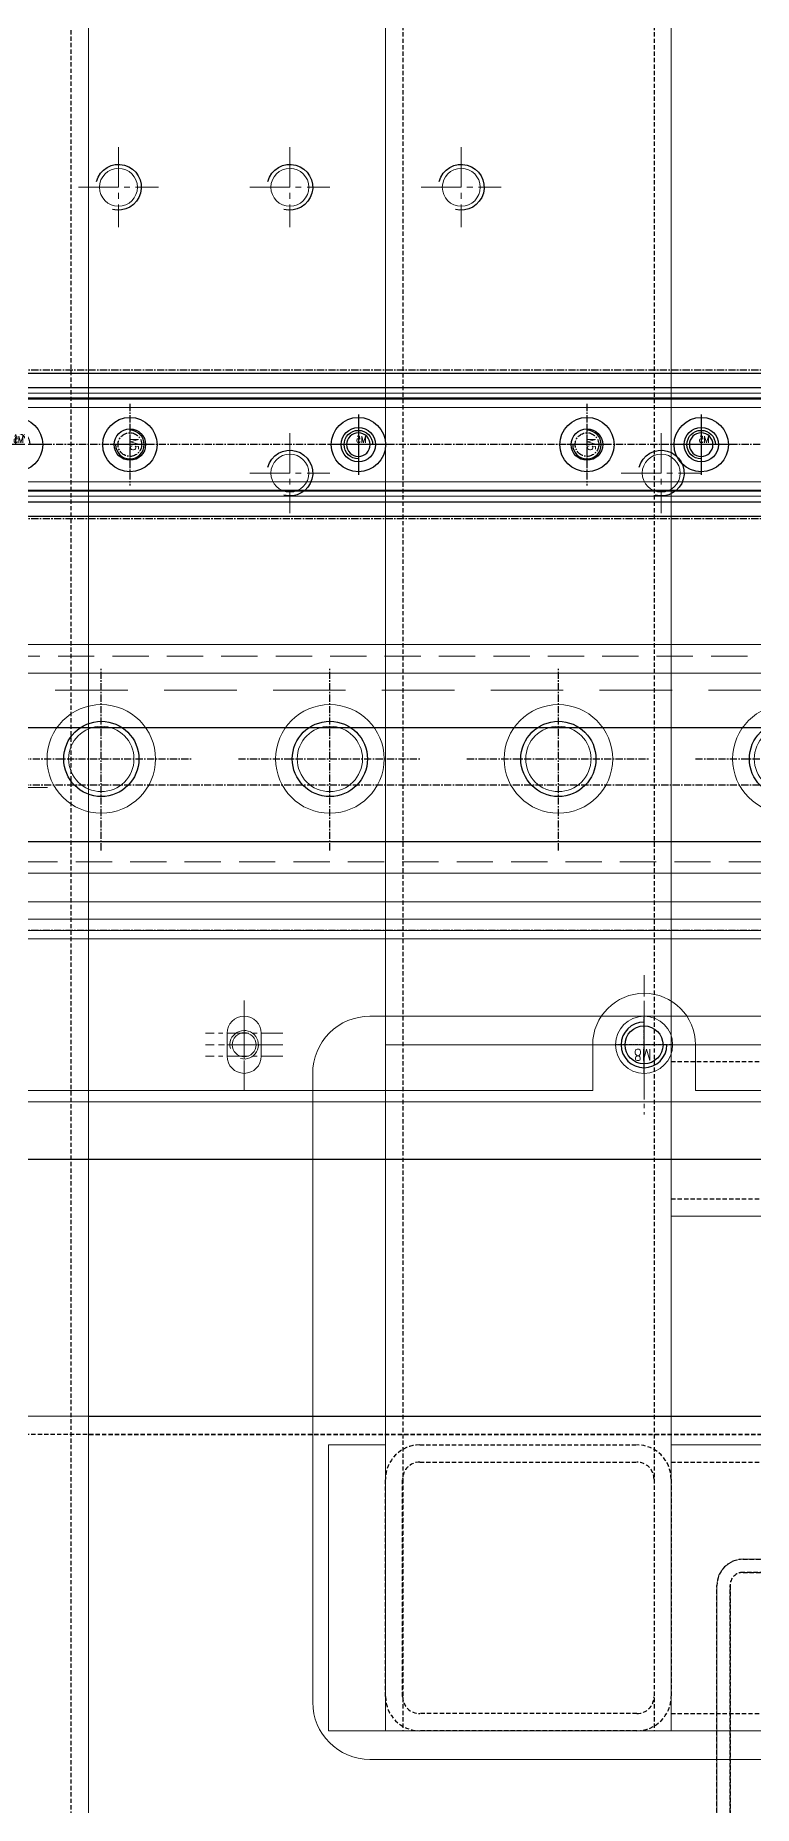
# Model space of a CAD drawing. Header units: millimetres. Extents: x -32759 to 129432, y 390 to 54305.
# Drawn here: x 11218.1 to 11343.8, y 24913.8 to 25223.5 of the extents above; entities that cross this region are included whole.
import ezdxf

# ---------------------------------------------------------------- set-up
doc = ezdxf.new("R2010")
doc.units = ezdxf.units.MM
for name, pattern in [('AM_ISO08W050', [18, 12, -1.5, 3, -1.5]), ('CENTER', [2, 1.25, -0.25, 0.25, -0.25]), ('CENTER1', [10, 7, -1, 1, -1]), ('HIDDEN', [0.375, 0.25, -0.125]), ('HIDDEN2', [4.7625, 3.175, -1.5875]), ('HIDDENX2', [19.05, 12.7, -6.35])]:
    doc.linetypes.add(name, pattern=pattern)
for name, color, linetype in [('01a', 8, 'Continuous'), ('01d', 211, 'Continuous'), ('44', 4, 'CENTER'), ('8', 17, 'Continuous'), ('CENTER', 1, 'CENTER'), ('CL', 1, 'CENTER'), ('FL', 3, 'Continuous'), ('HL', 2, 'HIDDEN'), ('THIN', 3, 'Continuous')]:
    doc.layers.add(name, color=color, linetype=linetype)
for name, color, linetype, lineweight in [('03 중심선', 1, 'CENTER', 25), ('1111111', 1, 'Continuous', 25), ('_BODY', 7, 'Continuous', 13), ('AM_4', 3, 'Continuous', 25), ('AM_7', 4, 'AM_ISO08W050', 25), ('AM_9', 253, 'Continuous', 0)]:
    doc.layers.add(name, color=color, linetype=linetype, lineweight=lineweight)
doc.styles.add('ROAMNS', font='romans.shx', dxfattribs={"width": 0.8, "bigfont": 'whgtxt.shx'})
doc.styles.add('ROMANS', font='romans')
doc.styles.get("Standard").update_dxf_attribs({"font": 'arial.ttf'})

# ---------------------------------------------------------------- blocks, each defined once
blk = doc.blocks.new('rtuyawda')
at = {"ltscale": 0.5}
blk.add_line((204600.39, 31563.9), (202390.39, 31563.9), dxfattribs=at)
at = {"layer": 'HL', "ltscale": 3}
blk.add_line((202390.39, 31566.9), (204600.39, 31566.9), dxfattribs=at)
blk = doc.blocks.new('r6ewet')
at = {"ltscale": 0.5}
for p, q in [((205552.73, 30649.74), (205627.73, 30649.74)), ((205627.73, 30649.74), (205627.73, 30224.74))]:
    blk.add_line(p, q, dxfattribs=at)
at = {"layer": 'HL', "ltscale": 3}
blk.add_line((205624.53, 30224.74), (205624.53, 30649.74), dxfattribs=at)
blk = doc.blocks.new('78544')
at = {"color": 0}
for name, p in [('rtuyawda', (-12396.08, -8094.85)), ('r6ewet', (-14113.42, -7180.69))]:
    blk.add_blockref(name, p, dxfattribs=at)
blk = doc.blocks.new('546YQQR3')
at = {"ltscale": 0.5}
for p, q in [((207388.28, 17178.89), (207278.28, 17178.89)), ((207268.28, 17168.89), (207268.28, 16766.14)), ((207398.28, 17168.89), (207398.28, 16766.14))]:
    blk.add_line(p, q, dxfattribs=at)
for centre, start, end in [((207278.28, 17168.89, 0), 90, 180), ((207388.28, 17168.89, 0), 360, 90)]:
    blk.add_arc(centre, 10, start, end, dxfattribs=at)
blk = doc.blocks.new('UYEWS')
blk.add_blockref('546YQQR3', (0, 293.69))
blk = doc.blocks.new('T7ETT')
at = {"ltscale": 0.5}
blk.add_line((206535.87, 18518.09), (208158.87, 18518.09), dxfattribs=at)
at = {"layer": 'HL', "ltscale": 3}
blk.add_line((206535.87, 18521.29), (208158.87, 18521.29), dxfattribs=at)
blk = doc.blocks.new('56e43')
at = {"layer": 'HL', "ltscale": 3}
for p, q in [((237551.98, 2183.25), (237592.78, 2183.25)), ((237551.98, 2180.95), (237592.78, 2180.95)), ((237547.38, 2137.85), (237547.38, 2178.65)), ((237549.68, 2137.85), (237549.68, 2178.65)), ((237595.08, 2178.65), (237595.08, 2137.85)), ((237597.38, 2178.65), (237597.38, 2137.85)), ((237592.78, 2135.55), (237551.98, 2135.55)), ((237592.78, 2133.25), (237551.98, 2133.25))]:
    blk.add_line(p, q, dxfattribs=at)
for centre, radius, start, end in [((237551.98, 2178.65), 4.6, 90, 180), ((237592.78, 2178.65), 4.6, 0, 90), ((237551.98, 2178.65), 2.3, 90, 180), ((237592.78, 2178.65), 2.3, 0, 90), ((237551.98, 2137.85), 4.6, 180, 270), ((237551.98, 2137.85), 2.3, 180, 270), ((237592.78, 2137.85), 4.6, 270, 0), ((237592.78, 2137.85), 2.3, 270, 0)]:
    blk.add_arc(centre, radius, start, end, dxfattribs=at)
blk = doc.blocks.new('574534')
blk.add_blockref('UYEWS', (-13724.46, 3117.63))
at = {"rotation": 90}
blk.add_blockref('T7ETT', (212121.92, -187231.41), dxfattribs=at)
at = {"color": 0}
blk.add_blockref('56e43', (-44018.55, 18336.21), dxfattribs=at)
blk = doc.blocks.new('56545')
at = {"ltscale": 0.5}
for p, q in [((237472.02, 2183.25), (237431.22, 2183.25)), ((237426.62, 2178.65), (237426.62, 2137.85)), ((237476.62, 2137.85), (237476.62, 2178.65)), ((237431.22, 2133.25), (237472.02, 2133.25))]:
    blk.add_line(p, q, dxfattribs=at)
for centre, start, end in [((237431.22, 2178.65), 90, 180), ((237472.02, 2178.65), 0, 90), ((237431.22, 2137.85), 180, 270), ((237472.02, 2137.85), 270, 0)]:
    blk.add_arc(centre, 4.6, start, end, dxfattribs=at)
at = {"layer": 'HL', "ltscale": 3}
for p, q in [((237472.02, 2180.95), (237431.22, 2180.95)), ((237428.92, 2178.65), (237428.92, 2137.85)), ((237474.32, 2137.85), (237474.32, 2178.65)), ((237431.22, 2135.55), (237472.02, 2135.55))]:
    blk.add_line(p, q, dxfattribs=at)
for centre, start, end in [((237431.22, 2178.65), 90, 180), ((237472.02, 2178.65), 0, 90), ((237431.22, 2137.85), 180, 270), ((237472.02, 2137.85), 270, 0)]:
    blk.add_arc(centre, 2.3, start, end, dxfattribs=at)
blk = doc.blocks.new('56E4T3')
at = {"color": 0}
blk.add_blockref('56545', (-38426.89, 18015.44), dxfattribs=at)
blk = doc.blocks.new('A$C4AA64E7E')
at = {"color": 3}
for p, q in [((-20, 0), (630, 0)), ((-20, -40), (630, -40))]:
    blk.add_line(p, q, dxfattribs=at)
at = {"color": 2, "linetype": 'HIDDENX2'}
blk.add_line((-20, -3), (630, -3), dxfattribs=at)
at = {"color": 1, "linetype": 'CENTER', "ltscale": 3}
blk.add_line((318.82, -20), (341.18, -20), dxfattribs=at)
blk = doc.blocks.new('A$C1A602C20')
at = {"color": 3}
for p, q in [((503.16, -121.52), (-116.84, -121.52)), ((503.16, -123.52), (-116.84, -123.52))]:
    blk.add_line(p, q, dxfattribs=at)
blk = doc.blocks.new('1_4 STS SORKET_FV')
for radius in [9.5, 5.72]:
    blk.add_circle((9246.98, -3524.99), radius)
at = {"layer": 'CENTER'}
for p, q in [((9246.98, -3508.99), (9246.98, -3540.99)), ((9262.98, -3524.99), (9230.98, -3524.99))]:
    blk.add_line(p, q, dxfattribs=at)
at = {"layer": 'THIN'}
blk.add_circle((9246.98, -3524.99), 6.58, dxfattribs=at)
blk = doc.blocks.new('A$C22B00287')
at = {"color": 2, "linetype": 'HIDDEN2', "ltscale": 2}
for p, q in [((520, 50), (-80, 50)), ((-80, 14), (520, 14))]:
    blk.add_line(p, q, dxfattribs=at)
blk.add_lwpolyline([(519, 52), (-79, 52), (-80, 51), (-80, 13), (-79, 12), (519, 12), (520, 13), (520, 51)], close=True)
at = {"xscale": -1}
for p in [(9526.98, 3556.99), (9566.98, 3556.99), (9606.98, 3556.99), (9646.98, 3556.99)]:
    blk.add_blockref('1_4 STS SORKET_FV', p, dxfattribs=at)
blk = doc.blocks.new('A$C1D586A40')
at = {"color": 1, "linetype": 'CENTER', "ltscale": 3}
for p, q in [((600, 611.58), (600, 635.94)), ((530, 631.76), (530, 615.76)), ((536.75, 625.76), (523.25, 625.76)), ((536.75, 623.76), (523.25, 623.76)), ((612.18, 623.76), (587.82, 623.76)), ((536.75, 621.76), (523.25, 621.76))]:
    blk.add_line(p, q, dxfattribs=at)
at = {"color": 3}
for p, q in [((484, 631.76), (591, 631.76)), ((591, 623.76), (591, 631.76)), ((609, 631.76), (716, 631.76)), ((609, 623.76), (609, 631.76)), ((527, 625.76), (527, 621.76)), ((533, 621.76), (533, 625.76)), ((121, 605.26), (799, 605.26))]:
    blk.add_line(p, q, dxfattribs=at)
at = {"color": 1, "linetype": 'CENTER1'}
for p, q in [((600, 616.76), (600, 630.76)), ((530, 619.19), (530, 628.34)), ((534.58, 623.76), (525.42, 623.76)), ((593, 623.76), (607, 623.76)), ((538, 516.76), (538, 530.76)), ((603, 516.76), (603, 530.76)), ((531, 523.76), (545, 523.76)), ((596, 523.76), (610, 523.76)), ((508, 466.76), (508, 480.76)), ((538, 466.76), (538, 480.76)), ((568, 466.76), (568, 480.76)), ((501, 473.76), (515, 473.76)), ((531, 473.76), (545, 473.76)), ((561, 473.76), (575, 473.76))]:
    blk.add_line(p, q, dxfattribs=at)
at = {"color": 2, "linetype": 'HIDDENX2'}
blk.add_line((121, 603.76), (799, 603.76), dxfattribs=at)
at = {"color": 2, "ltscale": 10}
blk.add_lwpolyline([(785, 451.31), (785, 633.76), (135, 633.76), (135, 53.76), (785, 53.76), (785, 252.03)], dxfattribs=at)
at = {"color": 2}
blk.add_circle((600, 623.76), 5, dxfattribs=at)
at = {"color": 3}
blk.add_circle((530, 623.76), 2.1, dxfattribs=at)
at = {"ltscale": 10}
for centre in [(538, 523.76), (603, 523.76), (508, 473.76), (538, 473.76), (568, 473.76)]:
    blk.add_circle(centre, 3.32, dxfattribs=at)
at = {"color": 3}
for centre, radius, start, end in [((530, 625.76), 3, 0, 180), ((600, 623.76), 9, 180, 0), ((530, 621.76), 3, 180, 0)]:
    blk.add_arc(centre, radius, start, end, dxfattribs=at)
blk.add_arc((530, 623.76), 2.5, 164.966, 104.591)
at = {"layer": 'THIN', "ltscale": 10}
for centre in [(538, 523.76), (603, 523.76), (508, 473.76), (538, 473.76), (568, 473.76)]:
    blk.add_arc(centre, 4, 195, 105, dxfattribs=at)
at = {"ltscale": 10, "xscale": -1, "rotation": 180}
blk.add_blockref('A$C1A602C20', (266.84, 480.25), dxfattribs=at)
at = {"xscale": -1, "rotation": 180}
blk.add_blockref('A$C4AA64E7E', (155, 558.76), dxfattribs=at)
blk.add_blockref('A$C22B00287', (225, 541.76))
blk = doc.blocks.new('ORDERNO')
at = {"color": 3}
blk.add_attdef('ORDER', (0, 0), '', height=5, dxfattribs=at)
blk = doc.blocks.new('lyk-2536')
at = {"ltscale": 0.5}
blk.add_circle((187210.73, 49646.6), 2.07, dxfattribs=at)
at = {"layer": '03 중심선'}
for p, q in [((187210.73, 49651.88), (187210.73, 49641.32)), ((187205.45, 49646.6), (187216.01, 49646.6))]:
    blk.add_line(p, q, dxfattribs=at)
at = {"layer": '1111111'}
blk.add_arc((187210.73, 49646.6), 2.5, 270, 180, dxfattribs=at)
at = {"color": 2}
ref = blk.add_blockref('ORDERNO', (187209.31, 49646.9), dxfattribs=dict(at, xscale=0.4000000000014552, yscale=0.4000000000014552, zscale=0.4000000000014552))
ref.add_attrib('ORDER', 'M5', (187209.31, 49646.9), dxfattribs={"color": 0, "height": 1.2, "style": 'ROMANS', "width": 0.8})
blk = doc.blocks.new('lyk-2709')
for p, q in [((175451.15, 19887.86), (174871.15, 19887.86)), ((175451.15, 19862.86), (174871.15, 19862.86))]:
    blk.add_line(p, q)
for centre, radius in [((175031.15, 19875.36), 4.75), ((175031.15, 19875.36), 2.75), ((175111.15, 19875.36), 4.75), ((175111.15, 19875.36), 2.75)]:
    blk.add_circle(centre, radius)
at = {"layer": 'CENTER'}
for p, q in [((175031.15, 19868.24), (175031.15, 19882.49)), ((175111.15, 19868.24), (175111.15, 19882.49)), ((174866.83, 19875.36), (175456.2, 19875.36))]:
    blk.add_line(p, q, dxfattribs=at)
at = {"extrusion": (0, 0, -1), "zscale": -1, "rotation": 180}
for p in [(12199.57, 69521.97), (12139.57, 69521.97), (12079.57, 69521.97)]:
    blk.add_blockref('lyk-2536', p, dxfattribs=at)
blk = doc.blocks.new('sdfgsdfgsdgfsd')
at = {"layer": 'AM_4'}
for p, q in [((150479.65, 21187.66), (149899.65, 21187.66)), ((150479.65, 21185.65), (149899.65, 21185.65)), ((150479.65, 21169.67), (149899.65, 21169.67)), ((150479.65, 21167.66), (149899.65, 21167.66))]:
    blk.add_line(p, q, dxfattribs=at)
for centre, radius in [((150039.65, 21177.66), 4.75), ((150099.65, 21177.66), 4.75), ((150159.65, 21177.66), 4.75), ((150039.65, 21177.66), 3), ((150099.65, 21177.66), 3)]:
    blk.add_circle(centre, radius, dxfattribs=at)
at = {"layer": 'AM_7'}
for p, q in [((150039.65, 21172.67), (150039.65, 21182.65)), ((150099.65, 21172.67), (150099.65, 21182.65)), ((150034.67, 21177.66), (150044.64, 21177.66)), ((150094.67, 21177.66), (150104.64, 21177.66)), ((150154.67, 21177.66), (150164.64, 21177.66))]:
    blk.add_line(p, q, dxfattribs=at)
at = {"layer": 'AM_9'}
for p, q in [((150479.65, 21186.66), (149899.65, 21186.66)), ((150479.65, 21185.81), (149899.65, 21185.81)), ((150479.65, 21184.16), (149899.65, 21184.16)), ((150479.65, 21171.16), (149899.65, 21171.16)), ((150479.65, 21169.5), (149899.65, 21169.5)), ((150479.65, 21168.66), (149899.65, 21168.66))]:
    blk.add_line(p, q, dxfattribs=at)
blk = doc.blocks.new('XCVBXCVBBCV')
blk.add_circle((150256.28, 21702.5), 3.32)
at = {"layer": 'CL', "ltscale": 0.5}
for p, q in [((150256.28, 21707.5), (150256.28, 21697.5)), ((150251.28, 21702.5), (150261.28, 21702.5))]:
    blk.add_line(p, q, dxfattribs=at)
at = {"layer": 'FL', "color": 1}
blk.add_arc((150256.28, 21702.5), 4, 270, 180, dxfattribs=at)
at = {"color": 2, "insert": (150255.02, 21705.26), "char_height": 2, "width": 5.28, "attachment_point": 1, "style": 'ROAMNS'}
blk.add_mtext('M8', dxfattribs=at)
blk = doc.blocks.new('asdfassas')
at = {"ltscale": 0.5}
blk.add_line((130716.24, 40325.74), (129956.24, 40325.74), dxfattribs=at)
blk.add_blockref('XCVBXCVBBCV', (-20020.04, 18603.25))
blk = doc.blocks.new('ghsdfgsdf')
blk.add_circle((150255.99, 21632.33), 2.07)
at = {"layer": 'CL'}
for p, q in [((150255.99, 21635.83), (150255.99, 21628.83)), ((150252.49, 21632.33), (150259.49, 21632.33))]:
    blk.add_line(p, q, dxfattribs=at)
at = {"layer": 'FL', "color": 1}
blk.add_arc((150255.99, 21632.33), 2.5, 270, 180, dxfattribs=at)
at = {"insert": (150254.93, 21633.84), "char_height": 1.4, "width": 3.696, "attachment_point": 1, "style": 'ROAMNS'}
blk.add_mtext('M5', dxfattribs=at)
blk = doc.blocks.new('asfsafdafasffafassaf')
for p, q in [((127749.32, 40240.8), (128329.32, 40240.8)), ((127749.32, 40168.8), (128329.32, 40168.8)), ((127749.32, 40142.8), (128329.32, 40142.8))]:
    blk.add_line(p, q)
at = {"rotation": 90}
for p in [(149541.65, -110100.19), (149621.65, -110100.19)]:
    blk.add_blockref('ghsdfgsdf', p, dxfattribs=at)
blk = doc.blocks.new('asdfasffsadf')
for p, q in [((134154.05, 39021.81), (134154.05, 38805.81)), ((134134.05, 38805.81), (134134.05, 39015.25))]:
    blk.add_line(p, q)
at = {"layer": 'CENTER'}
blk.add_line((134144.05, 38805.81), (134144.05, 39021.81), dxfattribs=at)
blk = doc.blocks.new('XCVBXCVBXCVBCXCBCXB')
blk.add_blockref('sdfgsdfgsdgfsd', (-13671.99, 15330.34))
at = {"layer": '01a', "rotation": 90}
blk.add_blockref('asdfasffsadf', (175348.47, -97576.55), dxfattribs=at)
at = {"layer": '01d'}
blk.add_blockref('asdfassas', (6141.43, -3692.74), dxfattribs=at)
at = {"layer": '44'}
blk.add_blockref('asfsafdafasffafassaf', (8478.34, -3647.8), dxfattribs=at)
at = {"layer": '8', "ltscale": 0.5}
blk.add_blockref('lyk-2709', (-38643.49, 16632.64), dxfattribs=at)
blk = doc.blocks.new('7RYT')
blk.add_blockref('XCVBXCVBXCVBCXCBCXB', (170827.6, -771.94))
at = {"ltscale": 0.5, "xscale": -1}
blk.add_blockref('A$C1D586A40', (307805.26, 35217.29), dxfattribs=at)
blk = doc.blocks.new('ytudty')
at = {"ltscale": 0.5}
for p, q in [((301354.97, 32243.44), (301354.97, 32253.44)), ((301354.97, 32253.44), (301404.97, 32253.44)), ((301404.97, 32243.44), (301404.97, 32253.44)), ((301354.97, 32243.44), (301404.97, 32243.44))]:
    blk.add_line(p, q, dxfattribs=at)
blk = doc.blocks.new('ryje')
at = {"ltscale": 0.5}
for p, q in [((208578.2, 21455.36), (208578.2, 21335.36)), ((208978.2, 21455.36), (208578.2, 21455.36)), ((208978.2, 21335.36), (208578.2, 21335.36))]:
    blk.add_line(p, q, dxfattribs=at)
blk = doc.blocks.new('trtru')
at = {"layer": 'HL', "ltscale": 3}
for p, q in [((311532.58, 919.21), (311570.58, 919.21)), ((311532.58, 916.21), (311570.58, 916.21)), ((311526.58, 875.21), (311526.58, 913.21)), ((311529.58, 875.21), (311529.58, 913.21)), ((311573.58, 913.21), (311573.58, 875.21)), ((311576.58, 913.21), (311576.58, 875.21)), ((311570.58, 872.21), (311532.58, 872.21)), ((311570.58, 869.21), (311532.58, 869.21))]:
    blk.add_line(p, q, dxfattribs=at)
for centre, radius, start, end in [((311532.58, 913.21), 6, 90, 180), ((311570.58, 913.21), 6, 0, 90), ((311532.58, 913.21), 3, 90, 180), ((311570.58, 913.21), 3, 0, 90), ((311532.58, 875.21), 6, 180, 270), ((311532.58, 875.21), 3, 180, 270), ((311570.58, 875.21), 6, 270, 0), ((311570.58, 875.21), 3, 270, 0)]:
    blk.add_arc(centre, radius, start, end, dxfattribs=at)
blk = doc.blocks.new('uyiry')
at = {"ltscale": 0.5}
for p, q in [((283472.72, 1551.76), (282672.72, 1551.76)), ((282672.72, 1501.76), (282672.72, 1551.76)), ((282672.72, 1501.76), (283472.72, 1501.76))]:
    blk.add_line(p, q, dxfattribs=at)
at = {"layer": 'HL', "ltscale": 3}
for p, q in [((283472.72, 1548.76), (282672.72, 1548.76)), ((283472.72, 1504.76), (282672.72, 1504.76))]:
    blk.add_line(p, q, dxfattribs=at)
blk = doc.blocks.new('tyutfyr')
at = {"ltscale": 0.5}
for p, q in [((301101.88, 34045.84), (300801.88, 34045.84)), ((300801.88, 33995.84), (300801.88, 34045.84)), ((301101.88, 33995.84), (301101.88, 34045.84)), ((300801.88, 33995.84), (301101.88, 33995.84))]:
    blk.add_line(p, q, dxfattribs=at)
at = {"layer": 'HL', "ltscale": 3}
for p, q in [((301101.88, 34042.84), (300801.88, 34042.84)), ((301101.88, 33998.84), (300801.88, 33998.84))]:
    blk.add_line(p, q, dxfattribs=at)
blk = doc.blocks.new('t7ier')
at = {"ltscale": 0.5}
for p, q in [((325484.52, 37000.34), (325184.52, 37000.34)), ((325184.52, 37000.34), (325184.52, 36970.34)), ((325484.52, 37000.34), (325484.52, 36970.34)), ((325184.52, 36970.34), (325484.52, 36970.34))]:
    blk.add_line(p, q, dxfattribs=at)
at = {"layer": 'HL', "ltscale": 3}
for p, q in [((325184.52, 36997.34), (325484.52, 36997.34)), ((325184.52, 36973.34), (325484.52, 36973.34))]:
    blk.add_line(p, q, dxfattribs=at)
blk = doc.blocks.new('735w4w')
blk.add_blockref('trtru', (-103133.04, 22736.74))
at = {"color": 3}
blk.add_blockref('uyiry', (-74279.18, 22104.18), dxfattribs=at)
at = {"rotation": 90}
for name, p in [('tyutfyr', (242439.38, -277495.94)), ('t7ier', (245483.88, -301878.58))]:
    blk.add_blockref(name, p, dxfattribs=at)
blk = doc.blocks.new('r6uw33')
for name, p in [('ytudty', (-92961.44, -8587.49)), ('735w4w', (0, 0))]:
    blk.add_blockref(name, p)
at = {"color": 6, "xscale": -1, "rotation": 89.99999997665459}
blk.add_blockref('ryje', (229848.9, 232234.14), dxfattribs=at)
blk = doc.blocks.new('sdfgsdfgcxvxbxcv')
for name, p, rotation in [('78544', (283040.327, -53812.435), 90), ('574534', (280200.736, -55901.946), 90), ('r6uw33', (283279.216, -70746.66), 90), ('7RYT', (566873.787, 173607.934), 180), ('56E4T3', (279879.962, -61372.848), 90)]:
    blk.add_blockref(name, p, dxfattribs=dict(rotation=rotation))

msp = doc.modelspace()

# ---------------------------------------------------------------- block references
at = {"layer": '_BODY'}
msp.add_blockref('sdfgsdfgcxvxbxcv', (-248343.91, -112719.97), dxfattribs=at)

doc.saveas('drawing.dxf')
